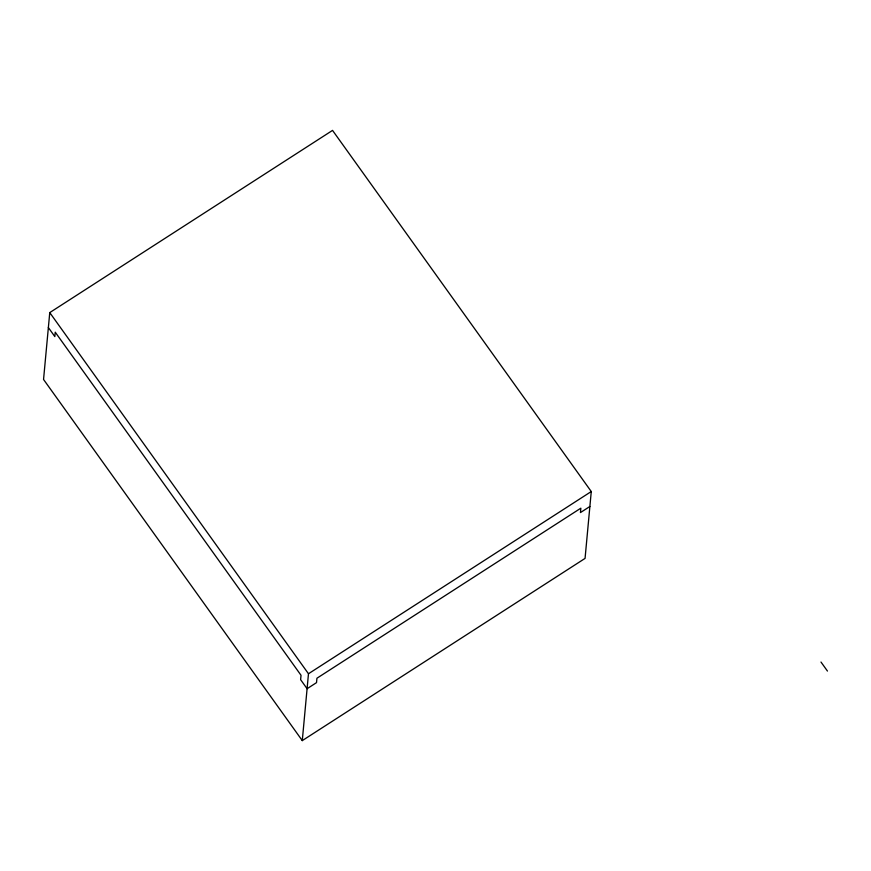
<?xml version="1.0" encoding="UTF-8"?>
<svg xmlns="http://www.w3.org/2000/svg" width="871" height="871" viewBox="0 0 871 871"><rect width="100%" height="100%" fill="white"/><g stroke="black" fill="none" stroke-linecap="round" stroke-linejoin="round"><path stroke-width="1.31" d="M49.756 312.602L43.55 379.462L302.281 740.611L585.062 558.398L591.267 491.538L332.537 130.389L49.756 312.602L308.476 673.751L302.281 740.611M308.476 673.751L591.267 491.538M589.874 506.497L580.445 512.573L580.859 508.174L316.924 678.237L316.521 682.635L307.093 688.711L300.626 679.685L301.028 675.286L55.243 332.189L54.829 336.587L48.362 327.55M820.983 662.036L827.45 671.062"/></g></svg>
